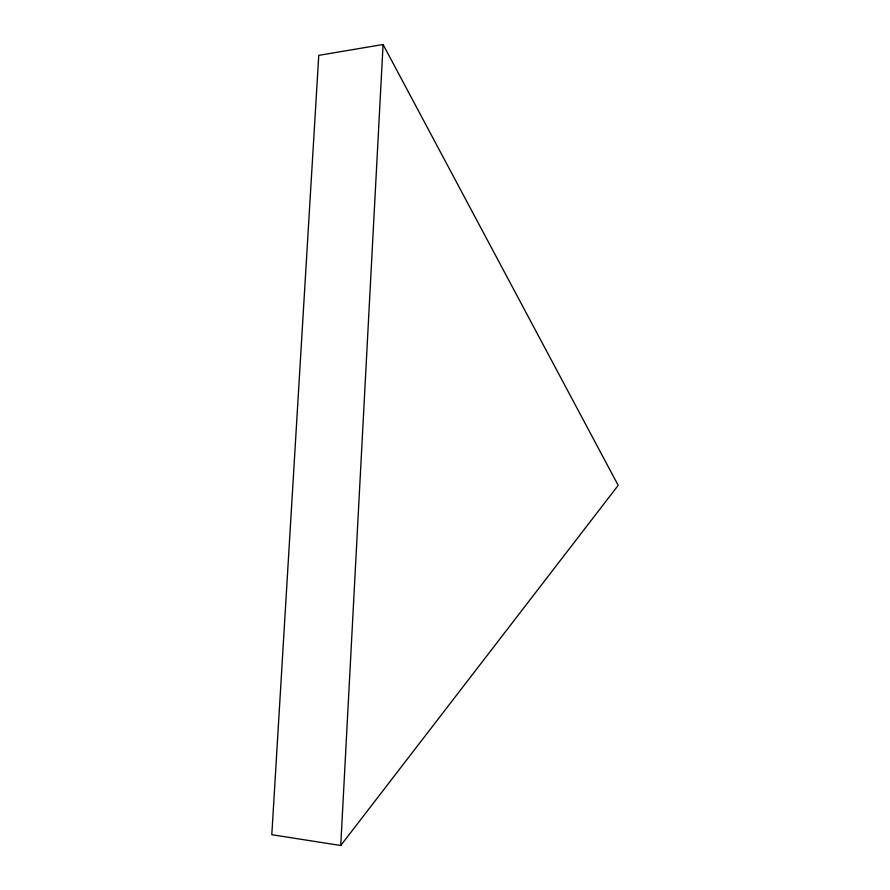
<?xml version="1.0" encoding="UTF-8"?>
<svg xmlns="http://www.w3.org/2000/svg" width="890" height="890" viewBox="0 0 890 890"><rect width="100%" height="100%" fill="white"/><g stroke="black" fill="none" stroke-linecap="round" stroke-linejoin="round"><path stroke-width="1.33" d="M340.748 845.5L383.078 44.5L318.765 55.358L271.806 834.709L340.748 845.5L618.194 485.361L383.078 44.5"/></g></svg>
